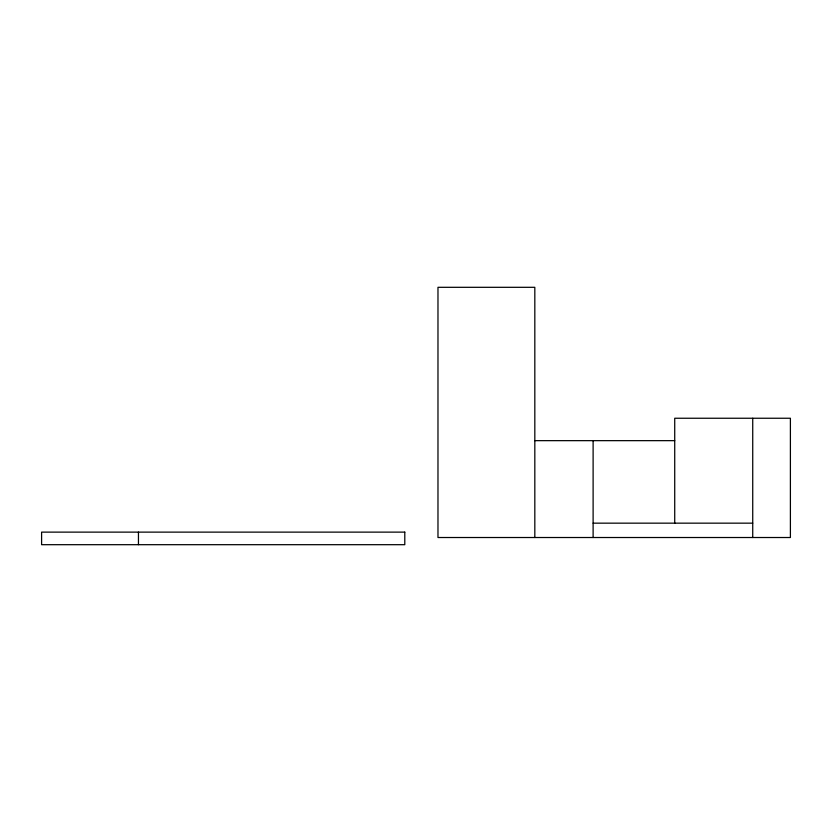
<?xml version="1.0" encoding="UTF-8"?>
<svg xmlns="http://www.w3.org/2000/svg" width="832" height="832" viewBox="0 0 832 832"><rect width="100%" height="100%" fill="white"/><g stroke="black" fill="none" stroke-linecap="round" stroke-linejoin="round"><path stroke-width="1.25" d="M534.82 440.658L674.721 440.658M593.112 523.162L752.731 523.162M752.731 418.246L752.731 537.514M674.721 523.307L674.721 418.246L790.4 418.246L790.4 537.514L437.975 537.514L437.975 287.31L534.82 287.31L534.82 537.514M593.112 440.658L593.112 537.514M138.455 532.126L138.455 544.69M404.789 532.126L41.6 532.126L41.6 544.69L404.789 544.69L404.789 532.126"/></g></svg>
